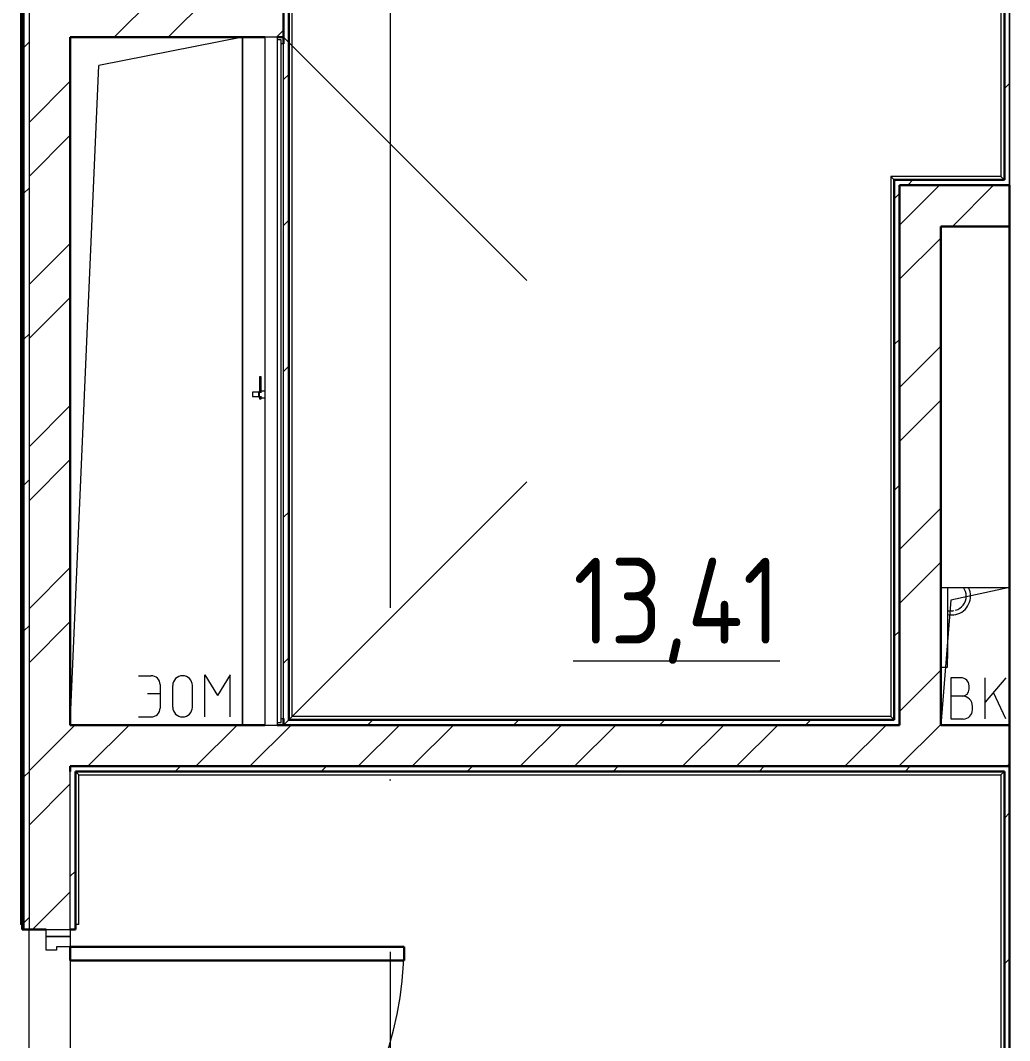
# Model space of a CAD drawing. Header units: millimetres. Extents: x -87434 to 499450, y -468665 to 122144.
# Drawn here: x 278121 to 280996, y 19327 to 22294 of the extents above; entities that cross this region are included whole.
import ezdxf

# ---------------------------------------------------------------- set-up
doc = ezdxf.new("R2010")
doc.units = ezdxf.units.MM
doc.linetypes.add('ADSK_Линия сетки', pattern=[25, 20, -2.5, 0, -2.5])
for name, color, linetype, lineweight in [('Двери', 252, 'Continuous', 9), ('Линии', 252, 'Continuous', 9), ('Марки помещений', 252, 'Continuous', 20), ('Оборудование', 8, 'Continuous', 18), ('Ограждение', 252, 'Continuous', 9), ('Оси', 252, 'Continuous', 9), ('Перекрытие', 252, 'Continuous', 18), ('Сантехника', 252, 'Continuous', 9), ('Стены внутренние', 7, 'Continuous', 18), ('Стены наружные', 7, 'Continuous', 18), ('Стены штриховка', 252, 'Continuous', 9)]:
    doc.layers.add(name, color=color, linetype=linetype, lineweight=lineweight)
doc.styles.add('GOST Common_2', font='', dxfattribs={"width": 0.9, "height": 250})
doc.styles.get('GOST Common_2').set_extended_font_data('GOST type B')

# ---------------------------------------------------------------- blocks, each defined once
blk = doc.blocks.new('3 этаж')
at = {"color": 251, "lineweight": 18, "true_color": 0x636466}
for p, q in [((280795.8, 20646.6), (280995.8, 20646.6)), ((280995.8, 20646.6), (280825.4, 20609.9)), ((280825.4, 20609.9), (280795.8, 20246.6)), ((280854.6, 20384.2), (280824.6, 20384.2)), ((280824.6, 20384.2), (280824.6, 20264.2)), ((280984.6, 20384.2), (280924.6, 20312.7)), ((280924.6, 20264.2), (280924.6, 20384.2)), ((280878, 20350.8), (280878, 20360.8)), ((280858, 20330.8), (280824.6, 20330.8)), ((280984.6, 20264.2), (280948.7, 20341.3)), ((280888, 20290.8), (280888, 20300.8)), ((280824.6, 20264.2), (280861.3, 20264.2))]:
    blk.add_line(p, q, dxfattribs=at)
for centre, radius, start, end in [((280854.6, 20360.8), 23.3, 0, 90), ((280858, 20350.8), 20, 270, 0), ((280858, 20300.8), 30, 0, 90), ((280861.3, 20290.8), 26.7, 270, 0)]:
    blk.add_arc(centre, radius, start, end, dxfattribs=at)
at = {"layer": 'Двери', "color": 251, "true_color": 0x636466}
for p, q in [((278195.8, 19651.6), (278265.8, 19651.6)), ((278195.8, 19631.6), (278195.8, 19651.6)), ((278265.8, 19651.6), (278265.8, 19631.6)), ((278195.8, 19591.6), (278195.8, 19631.6)), ((278195.8, 19631.6), (278265.8, 19631.6)), ((278265.8, 19631.6), (278195.8, 19631.6)), ((278265.8, 19631.6), (278265.8, 19601.6)), ((278225.8, 19591.6), (278195.8, 19591.6)), ((278225.8, 19601.6), (278225.8, 19591.6)), ((278265.8, 19601.6), (278225.8, 19601.6))]:
    blk.add_line(p, q, dxfattribs=at)
at = {"layer": 'Двери', "color": 251, "lineweight": 30, "true_color": 0x636466}
for p, q in [((278265.8, 19601.6), (279235.8, 19601.6)), ((278265.8, 19561.6), (278265.8, 19601.6)), ((279235.8, 19601.6), (279235.8, 19561.6)), ((279235.8, 19561.6), (278265.8, 19561.6))]:
    blk.add_line(p, q, dxfattribs=at)
at = {"layer": 'Двери', "color": 251, "true_color": 0x636466}
blk.add_arc((278265.8, 19601.6), 970, 270, 0, dxfattribs=at)
at = {"layer": 'Линии', "color": 251, "lineweight": 18, "ltscale": 200, "true_color": 0x636466}
for p, q in [((278765.8, 22246.6), (278348.9, 22164.1)), ((278765.8, 22246.6), (278765.8, 20246.6)), ((278265.8, 20246.6), (278348.9, 22164.1)), ((278464.2, 20390), (278500.7, 20390)), ((278657.2, 20392.6), (278693.7, 20332.6)), ((278657.2, 20270), (278657.2, 20392.6)), ((278730.2, 20392.6), (278693.7, 20332.6)), ((278730.2, 20270), (278730.2, 20392.6)), ((278526.8, 20364), (278526.8, 20296.1)), ((278563.3, 20298.7), (278563.3, 20361.3)), ((278620.7, 20298.7), (278620.7, 20361.3)), ((278490.2, 20337.9), (278526.8, 20337.9)), ((278464.2, 20270), (278500.7, 20270))]:
    blk.add_line(p, q, dxfattribs=at)
at = {"layer": 'Линии', "color": 251, "lineweight": 18, "true_color": 0x636466}
for centre, radius, start, end in [((278500.7, 20364), 26.1, 0, 90), ((278592, 20361.3), 28.7, 0, 180), ((278500.7, 20296.1), 26.1, 270, 0), ((278592, 20298.7), 28.7, 180, 0)]:
    blk.add_arc(centre, radius, start, end, dxfattribs=at)
at = {"layer": 'Оборудование', "color": 251, "true_color": 0x636466}
for p, q in [((278867.2, 22246.6), (278830.8, 22246.6)), ((278830.8, 22246.6), (278830.8, 20246.6)), ((278868.1, 20247.5), (278868.1, 22245.6)), ((278877.8, 22239.6), (278868.1, 22239.6)), ((278878.8, 20254.5), (278878.8, 22238.6)), ((278885.8, 22227.6), (278880.3, 22227.6)), ((278885.8, 22246.6), (279592.9, 21539.4)), ((278885.8, 20265.6), (278885.8, 22227.6)), ((278815.4, 21258.7), (278815.4, 21212.9)), ((278820.4, 21258.7), (278815.4, 21258.7)), ((278820.4, 21212.9), (278820.4, 21258.7)), ((278812.9, 21214.2), (278795.4, 21214.2)), ((278795.4, 21214.2), (278795.4, 21201.9)), ((278814.9, 21216.1), (278812.9, 21214.2)), ((278812.9, 21214.2), (278812.9, 21201.9)), ((278830.8, 21217.7), (278814.9, 21217.7)), ((278814.9, 21217.7), (278814.9, 21198.4)), ((278795.4, 21201.9), (278812.9, 21201.9)), ((278812.9, 21201.9), (278814.9, 21200)), ((278814.9, 21198.4), (278830.8, 21198.4)), ((278815.4, 21203.2), (278815.4, 21195)), ((278815.4, 21195), (278820.4, 21195)), ((278820.4, 21195), (278820.4, 21203.2)), ((278885.8, 20246.6), (279592.9, 20953.7)), ((278880.3, 20265.6), (278885.8, 20265.6)), ((278830.8, 20246.6), (278867.2, 20246.6)), ((278868.1, 20253.6), (278877.8, 20253.6))]:
    blk.add_line(p, q, dxfattribs=at)
for points, knots in [([(278868.1, 22245.6), (278868.1, 22245.7), (278868.1, 22245.8), (278868, 22246), (278867.9, 22246.1), (278867.8, 22246.3), (278867.6, 22246.4), (278867.4, 22246.5), (278867.2, 22246.6), (278867.2, 22246.6)], [0, 0, 0, 0, 0.166667, 0.25, 0.333333, 0.5, 0.666667, 0.833333, 1, 1, 1, 1]), ([(278878.8, 22238.6), (278878.8, 22238.7), (278878.8, 22238.8), (278878.7, 22239), (278878.7, 22239.1), (278878.6, 22239.2), (278878.5, 22239.3), (278878.3, 22239.4), (278878.1, 22239.5), (278877.9, 22239.6), (278877.8, 22239.6)], [0, 0, 0, 0, 0.166667, 0.25, 0.333333, 0.416667, 0.541667, 0.666667, 0.833333, 1, 1, 1, 1]), ([(278880.3, 22227.6), (278880.2, 22227.6), (278880, 22227.6), (278879.7, 22227.7), (278879.5, 22227.8), (278879.4, 22227.9), (278879.2, 22228), (278879.1, 22228.2), (278879, 22228.3), (278878.9, 22228.5), (278878.8, 22228.8), (278878.8, 22229), (278878.8, 22229.1)], [0, 0, 0, 0, 0.166667, 0.25, 0.333333, 0.416667, 0.5, 0.583333, 0.666667, 0.75, 0.833333, 1, 1, 1, 1]), ([(278878.8, 20264), (278878.8, 20264.2), (278878.8, 20264.4), (278878.9, 20264.6), (278879, 20264.8), (278879.1, 20265), (278879.2, 20265.1), (278879.4, 20265.2), (278879.5, 20265.4), (278879.7, 20265.4), (278880, 20265.5), (278880.2, 20265.6), (278880.3, 20265.6)], [-1, -1, -1, -1, -0.833333, -0.75, -0.666667, -0.583333, -0.5, -0.416667, -0.333333, -0.25, -0.166667, 0, 0, 0, 0]), ([(278867.2, 20246.6), (278867.2, 20246.6), (278867.4, 20246.6), (278867.6, 20246.7), (278867.8, 20246.8), (278867.9, 20247), (278868, 20247.1), (278868.1, 20247.3), (278868.1, 20247.4), (278868.1, 20247.5)], [-1, -1, -1, -1, -0.833333, -0.666667, -0.5, -0.333333, -0.25, -0.166667, 0, 0, 0, 0]), ([(278877.8, 20253.6), (278877.9, 20253.6), (278878.1, 20253.6), (278878.3, 20253.7), (278878.5, 20253.8), (278878.6, 20253.9), (278878.7, 20254), (278878.7, 20254.1), (278878.8, 20254.3), (278878.8, 20254.4), (278878.8, 20254.5)], [-1, -1, -1, -1, -0.833333, -0.666667, -0.541667, -0.416667, -0.333333, -0.25, -0.166667, 0, 0, 0, 0])]:
    blk.add_open_spline(points, degree=3, knots=knots, dxfattribs=at)
at = {"layer": 'Ограждение', "color": 251, "true_color": 0x636466}
for p, q in [((280970.8, 25891.6), (280970.8, 21841.6)), ((278120.8, 24671.9), (278120.8, 19666.6)), ((278910.8, 20271.6), (278910.8, 22391.6)), ((280970.8, 21841.6), (280650.8, 21841.6)), ((280650.8, 21841.6), (280660.8, 21831.6)), ((280650.8, 21841.6), (280650.8, 20271.6)), ((280970.8, 21841.6), (280980.8, 21831.6)), ((278910.8, 20271.6), (278900.8, 20261.6)), ((280650.8, 20271.6), (278910.8, 20271.6)), ((280650.8, 20271.6), (280660.8, 20261.6)), ((278290.8, 20101.6), (278280.8, 20111.6)), ((278290.8, 19666.6), (278290.8, 20101.6)), ((278290.8, 20101.6), (280970.8, 20101.6)), ((280970.8, 20101.6), (280980.8, 20111.6)), ((280970.8, 20101.6), (280970.8, 17561.6)), ((278125.8, 19666.6), (278120.8, 19666.6)), ((278290.8, 19666.6), (278280.8, 19666.6))]:
    blk.add_line(p, q, dxfattribs=at)
at = {"layer": 'Оси', "color": 251, "linetype": 'ADSK_Линия сетки', "ltscale": 200, "true_color": 0x636466}
for p, q in [((279195.8, 34587.2), (279195.8, -31389.6)), ((280995.8, 34587.2), (280995.8, -31389.6))]:
    blk.add_line(p, q, dxfattribs=at)
at = {"layer": 'Перекрытие', "color": 251, "true_color": 0x636466}
blk.add_line((280795.8, 20646.6), (280995.8, 20646.6), dxfattribs=at)
at = {"layer": 'Сантехника', "color": 251, "lineweight": 9, "true_color": 0x636466}
for p, q in [((280815.8, 20646.6), (280815.8, 20439.8)), ((280816.9, 20578.9), (280818, 20578.9)), ((280818, 20578.9), (280819.1, 20578.9)), ((280819.1, 20578.9), (280820.1, 20578.9)), ((280820.1, 20578.9), (280821, 20578.9)), ((280821, 20578.9), (280821.9, 20578.9)), ((280821.9, 20578.9), (280822.7, 20578.9)), ((280822.7, 20578.9), (280823.5, 20578.9)), ((280823.5, 20578.9), (280824.2, 20578.9)), ((280824.2, 20578.9), (280824.8, 20578.9)), ((280824.8, 20578.9), (280825.3, 20578.9)), ((280825.3, 20578.9), (280825.8, 20578.9)), ((280825.8, 20578.9), (280826.2, 20578.9)), ((280826.2, 20578.9), (280826.6, 20578.9)), ((280826.6, 20578.9), (280826.8, 20578.9)), ((280826.8, 20578.9), (280827, 20578.9)), ((280827, 20578.9), (280827.2, 20578.9)), ((280827.2, 20578.9), (280827.2, 20578.9)), ((280827.2, 20578.9), (280827.2, 20578.9)), ((280795.8, 20414.8), (280815.8, 20414.8)), ((280815.8, 20414.8), (280815.8, 20439.8))]:
    blk.add_line(p, q, dxfattribs=at)
for radius, start, end in [(55, 257.9742, 0), (42.7, 285, 0), (42.7, 0, 36.191), (55, 0, 25.7143), (42.7, 265.8024, 267.7583), (42.7, 270, 279.1301), (42.7, 270, 272.0828)]:
    blk.add_arc((280827.2, 20621.6), radius, start, end, dxfattribs=at)
at = {"layer": 'Стены внутренние', "color": 251, "lineweight": 30, "true_color": 0x636466}
blk.add_line((280995.8, 20246.6), (280995.8, 21696.6), dxfattribs=at)
at = {"layer": 'Стены наружные', "color": 251, "lineweight": 30, "true_color": 0x636466}
for p, q in [((278125.8, 24671.9), (278125.8, 19651.6)), ((280980.8, 21831.6), (280980.8, 23186.6)), ((278900.8, 22381.6), (278900.8, 20261.6)), ((278885.8, 22227.6), (278885.8, 22366.6)), ((278265.8, 22246.6), (278265.8, 20246.6)), ((278830.8, 22246.6), (278265.8, 22246.6)), ((278885.8, 22246.6), (278867.4, 22246.6)), ((280660.8, 21831.6), (280980.8, 21831.6)), ((280660.8, 20261.6), (280660.8, 21831.6)), ((280675.8, 21816.6), (280995.8, 21816.6)), ((280675.8, 20246.6), (280675.8, 21816.6)), ((280995.8, 21696.6), (280995.8, 21816.6)), ((280995.8, 21696.6), (280795.8, 21696.6)), ((280795.8, 21696.6), (280795.8, 20246.6)), ((278885.8, 20265.6), (278885.8, 20246.6)), ((278265.8, 20246.6), (278830.8, 20246.6)), ((280675.8, 20246.6), (278867.4, 20246.6)), ((278900.8, 20261.6), (280660.8, 20261.6)), ((280795.8, 20246.6), (280995.8, 20246.6)), ((280995.8, 20246.6), (280995.8, 17836.6)), ((278265.8, 20126.6), (278265.8, 20111.6)), ((280995.8, 20126.6), (278265.8, 20126.6)), ((280980.8, 20111.6), (278280.8, 20111.6)), ((278280.8, 19651.6), (278280.8, 20111.6)), ((280980.8, 17551.6), (280980.8, 20111.6)), ((278125.8, 19651.6), (278195.8, 19651.6)), ((278280.8, 19651.6), (278265.8, 19651.6))]:
    blk.add_line(p, q, dxfattribs=at)
at = {"layer": 'Стены наружные', "color": 251, "true_color": 0x636466}
for p, q in [((280995.8, 21816.6), (280995.8, 23186.6)), ((278765.8, 20246.6), (278765.8, 22246.6)), ((278145.8, 18581.6), (278145.8, 19651.6)), ((278265.8, 19561.6), (278265.8, 18631.6))]:
    blk.add_line(p, q, dxfattribs=at)
at = {"layer": 'Стены наружные', "color": 251, "linetype": 'Continuous', "lineweight": 9, "true_color": 0x636466}
for p, q in [((278393.5, 22246.6), (278513.5, 22366.6)), ((278550.6, 22246.6), (278670.6, 22366.6)), ((278125.8, 22282.9), (278130.8, 22287.9)), ((278865, 22246.6), (278885.8, 22267.4)), ((278130.8, 22217.2), (278145.8, 22232.2)), ((278125.8, 22212.2), (278130.8, 22217.2)), ((278125.8, 22141.5), (278130.8, 22146.5)), ((278885.8, 22123.7), (278900.8, 22138.7)), ((278145.8, 21998.8), (278265.8, 22118.8)), ((280980.8, 22097.3), (280995.8, 22112.3)), ((278125.8, 22070.8), (278130.8, 22075.8)), ((278125.8, 22000.1), (278130.8, 22005.1)), ((278145.8, 21841.7), (278265.8, 21961.7)), ((278125.8, 21929.3), (278130.8, 21934.3)), ((278125.8, 21858.6), (278130.8, 21863.6)), ((278130.8, 21792.9), (278145.8, 21807.9)), ((280675.8, 21700.1), (280792.3, 21816.6)), ((280700, 21816.6), (280715, 21831.6)), ((280829.4, 21696.6), (280949.4, 21816.6)), ((278125.8, 21787.9), (278130.8, 21792.9)), ((280660.8, 21777.3), (280675.8, 21792.3)), ((278125.8, 21717.2), (278130.8, 21722.2)), ((278885.8, 21699.4), (278900.8, 21714.4)), ((280675.8, 21542.9), (280795.8, 21662.9)), ((278125.8, 21646.5), (278130.8, 21651.5)), ((278145.8, 21527.4), (278265.8, 21647.4)), ((278125.8, 21575.8), (278130.8, 21580.8)), ((278125.8, 21505.1), (278130.8, 21510.1)), ((278145.8, 21370.2), (278265.8, 21490.2)), ((278125.8, 21434.4), (278130.8, 21439.4)), ((278125.8, 21363.7), (278130.8, 21368.7)), ((278130.8, 21368.7), (278145.8, 21383.7)), ((280660.8, 21353.1), (280675.8, 21368.1)), ((280675.8, 21228.6), (280795.8, 21348.6)), ((278125.8, 21293), (278130.8, 21298)), ((278885.8, 21275.1), (278900.8, 21290.1)), ((278125.8, 21222.2), (278130.8, 21227.2)), ((280675.8, 21071.4), (280795.8, 21191.4)), ((278125.8, 21151.5), (278130.8, 21156.5)), ((278145.8, 21055.9), (278265.8, 21175.9)), ((278125.8, 21080.8), (278130.8, 21085.8)), ((278125.8, 21010.1), (278130.8, 21015.1)), ((278145.8, 20898.8), (278265.8, 21018.8)), ((278130.8, 20944.4), (278145.8, 20959.4)), ((278125.8, 20939.4), (278130.8, 20944.4)), ((280660.8, 20928.8), (280675.8, 20943.8)), ((278125.8, 20868.7), (278130.8, 20873.7)), ((278885.8, 20850.9), (278900.8, 20865.9)), ((280675.8, 20757.1), (280795.8, 20877.1)), ((278125.8, 20798), (278130.8, 20803)), ((278125.8, 20727.3), (278130.8, 20732.3)), ((280675.8, 20600), (280795.8, 20720)), ((278145.8, 20584.5), (278265.8, 20704.5)), ((278125.8, 20656.6), (278130.8, 20661.6)), ((278125.8, 20585.8), (278130.8, 20590.8)), ((278130.8, 20520.1), (278145.8, 20535.1)), ((278145.8, 20427.3), (278265.8, 20547.3)), ((278125.8, 20515.1), (278130.8, 20520.1)), ((280660.8, 20504.6), (280675.8, 20519.6)), ((278125.8, 20444.4), (278130.8, 20449.4)), ((278885.8, 20426.6), (278900.8, 20441.6)), ((280675.8, 20285.7), (280795.8, 20405.7)), ((278125.8, 20373.7), (278130.8, 20378.7)), ((278125.8, 20303), (278130.8, 20308)), ((278125.8, 20232.3), (278130.8, 20237.3)), ((278265.8, 20233), (278279.3, 20246.6)), ((278316.5, 20126.6), (278436.5, 20246.6)), ((278630.8, 20126.6), (278750.8, 20246.6)), ((278788, 20126.6), (278908, 20246.6)), ((279102.3, 20126.6), (279222.3, 20246.6)), ((279130, 20246.6), (279145, 20261.6)), ((279259.4, 20126.6), (279379.4, 20246.6)), ((279554.3, 20246.6), (279569.3, 20261.6)), ((279573.7, 20126.6), (279693.7, 20246.6)), ((279730.9, 20126.6), (279850.9, 20246.6)), ((279978.5, 20246.6), (279993.5, 20261.6)), ((280045.2, 20126.6), (280165.2, 20246.6)), ((280202.3, 20126.6), (280322.3, 20246.6)), ((280402.8, 20246.6), (280417.8, 20261.6)), ((280516.7, 20126.6), (280636.7, 20246.6)), ((280673.8, 20126.6), (280793.8, 20246.6)), ((280793.8, 20246.6), (280795.8, 20248.5)), ((278145.8, 20113), (278265.8, 20233)), ((278125.8, 20161.6), (278130.8, 20166.6)), ((278570.7, 20111.6), (278585.7, 20126.6)), ((278995, 20111.6), (279010, 20126.6)), ((279419.3, 20111.6), (279434.3, 20126.6)), ((279843.5, 20111.6), (279858.5, 20126.6)), ((280267.8, 20111.6), (280282.8, 20126.6)), ((280692, 20111.6), (280707, 20126.6)), ((280988.1, 20126.6), (280995.8, 20134.2)), ((278125.8, 20090.9), (278130.8, 20095.9)), ((278130.8, 20095.9), (278145.8, 20110.9)), ((278145.8, 19955.8), (278265.8, 20075.8)), ((278125.8, 20020.2), (278130.8, 20025.2)), ((280980.8, 19976), (280995.8, 19991)), ((278125.8, 19949.5), (278130.8, 19954.5)), ((278125.8, 19878.7), (278130.8, 19883.7)), ((278265.8, 19806.6), (278280.8, 19821.6)), ((278125.8, 19808), (278130.8, 19813)), ((278155.8, 19651.6), (278265.8, 19761.5)), ((278125.8, 19737.3), (278130.8, 19742.3)), ((278125.8, 19666.6), (278130.8, 19671.6)), ((278130.8, 19671.6), (278145.8, 19686.6)), ((280980.8, 19551.8), (280995.8, 19566.8))]:
    blk.add_line(p, q, dxfattribs=at)
at = {"layer": 'Стены штриховка', "color": 251, "true_color": 0x636466}
for p, q in [((278130.8, 24671.9), (278130.8, 19651.6)), ((278145.8, 24671.9), (278145.8, 19651.6)), ((278265.8, 19651.6), (278265.8, 20111.6))]:
    blk.add_line(p, q, dxfattribs=at)
at = {"layer": 'Марки помещений', "color": 251, "true_color": 0x636466, "style": 'GOST Common_2', "width": 0.9}
blk.add_text('%%U13,41', height=250, dxfattribs=at).set_placement((279727.7, 20482.9))

msp = doc.modelspace()

# ---------------------------------------------------------------- block references
msp.add_blockref('3 этаж', (0, -2))

doc.saveas('drawing.dxf')
